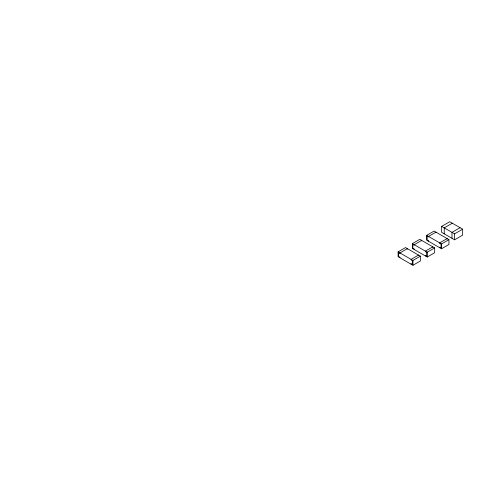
<?xml version="1.0" encoding="UTF-8"?>
<svg xmlns="http://www.w3.org/2000/svg" width="487" height="487" viewBox="0 0 487 487"><rect width="100%" height="100%" fill="white"/><g stroke="black" fill="none" stroke-linecap="round" stroke-linejoin="round"><path stroke-width="0.73" d="M441.654 226.388L449.732 221.731L462.65 229.188L462.65 235.154L454.578 239.817L441.654 232.36L441.654 226.388L454.578 233.851L462.65 229.188M398.086 251.864L405.519 247.573L420.378 256.156L420.378 260.983L412.946 265.269L398.086 256.692L398.086 251.864L412.946 260.448L420.378 256.156M412.373 243.616L419.806 239.324L434.672 247.901L434.672 252.729L427.239 257.02L412.373 248.443L412.373 243.616L427.239 252.193L434.672 247.901M426.667 235.361L434.1 231.069L448.959 239.653L448.959 244.48L441.532 248.772L426.667 240.188L426.667 235.361L441.532 243.944L448.959 239.653M452.313 223.223L444.241 227.879L444.241 233.851M460.069 227.697L451.991 232.36L451.991 238.326M454.578 233.851L454.578 239.817M447.103 239.117L447.103 238.581L439.67 242.873L439.67 243.409L441.064 244.212L441.064 247.968L439.67 247.159L439.67 247.7M441.532 243.944L441.532 248.772M435.956 232.683L435.956 232.147L428.523 236.432L428.523 236.974L427.129 236.165L427.129 239.921L428.523 240.724L428.523 241.26M432.815 247.366L432.815 246.83L425.382 251.122L425.382 251.657L426.776 252.461L426.776 256.217L425.382 255.413L425.382 255.949M427.239 252.193L427.239 257.02M421.663 240.931L421.663 240.395L414.236 244.687L414.236 245.223L412.842 244.419L412.842 248.169L414.236 248.979L414.236 249.514M418.522 255.62L418.522 255.085L411.089 259.37L411.089 259.906L412.483 260.715L412.483 264.465L411.089 263.662L411.089 264.197M412.946 260.448L412.946 265.269M407.376 249.18L407.376 248.644L399.943 252.936L399.943 253.471L398.549 252.668L398.549 256.424L399.943 257.227L399.943 257.763"/></g></svg>
